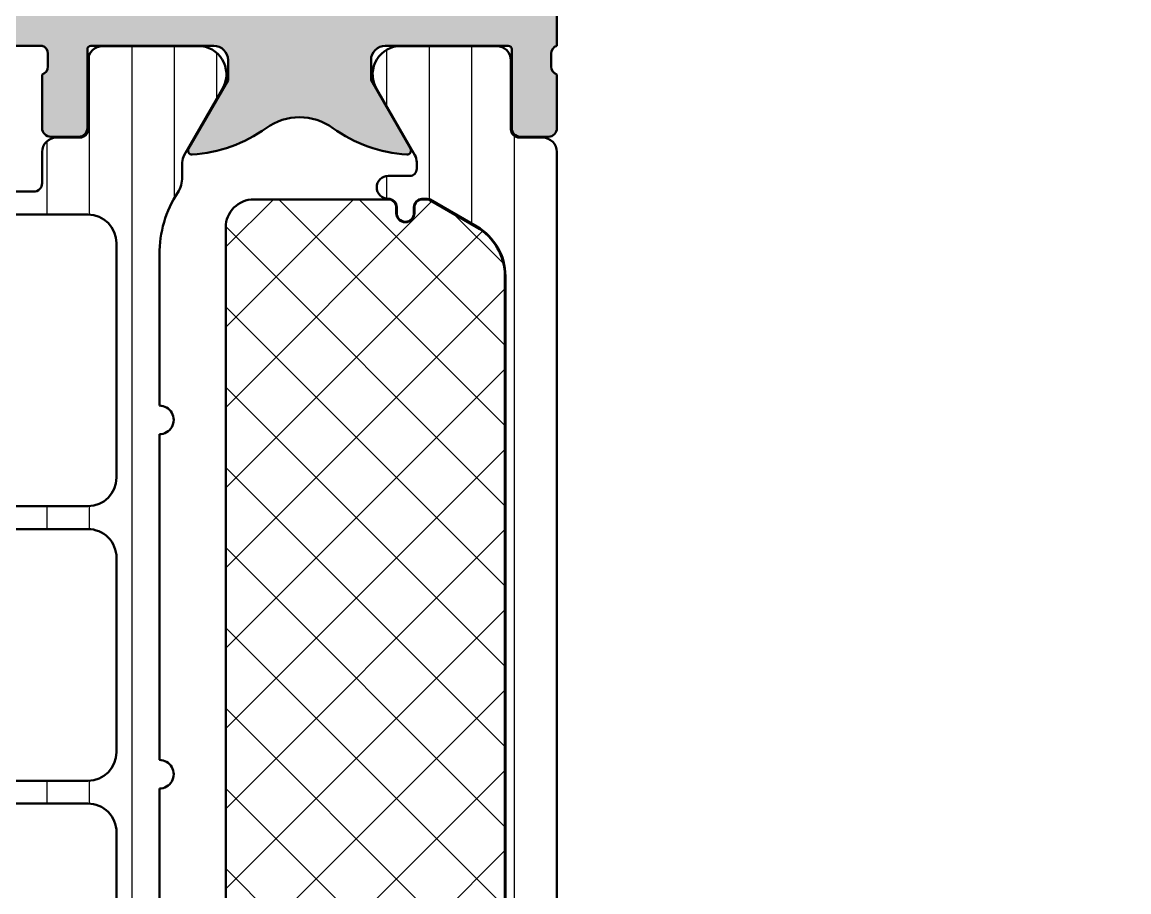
# Model space of a CAD drawing. Extents: x -50 to 20, y 0 to 92.5.
# Drawn here: x -18.7 to 20, y 30.41 to 60.83 of the extents above; entities that cross this region are included whole.
import ezdxf

# ---------------------------------------------------------------- set-up
doc = ezdxf.new("R2010")
doc.units = 0
for name, color, linetype, lineweight in [('0S-Alu contour', 7, 'Continuous', 50), ('0S-Alu hatch', 252, 'Continuous', 25), ('0S-Plastic contour', 254, 'Continuous', 50), ('0S-Plastic hatch', 253, 'Continuous', 25), ('0S-PT contour', 91, 'Continuous', 50), ('0S-PT hatch', 103, 'Continuous', 25)]:
    doc.layers.add(name, color=color, linetype=linetype, lineweight=lineweight)
pattern_1 = [(90, (0, 0), (-1.4859, 0), [])]

# ---------------------------------------------------------------- blocks, each defined once
blk = doc.blocks.new('462500__1F5676EC_7BE4_4997_984B_6D2C822E3747_')
at = {"layer": '0S-Alu hatch'}
h = blk.add_hatch(color=256, dxfattribs=at)
edge = h.paths.add_edge_path()
edge.add_line((-49.99999999999989, 88.00000000000006), (-49.99999999999989, 91.00000000000006))
edge.add_ellipse((-48.49999999999988, 91.00000000000004), major_axis=(-1.500000000000007, 0), ratio=1, start_angle=270.0000000000003, end_angle=360, ccw=False)
edge.add_line((-48.49999999999988, 92.50000000000006), (18.49999999999915, 92.50000000000006))
edge.add_ellipse((18.49999999999915, 90.9999999999992), major_axis=(-1.500000000000852, 0), ratio=1, start_angle=180, end_angle=270.0000000000001, ccw=False)
edge.add_line((20, 90.9999999999992), (20, 72.99999999999935))
edge.add_ellipse((19.5, 72.99999999999936), major_axis=(-0.4999999999999965, 0), ratio=1, start_angle=90.0000000000012, end_angle=180, ccw=False)
edge.add_line((19.50000000000001, 72.49999999999936), (18.19999999999983, 72.49999999999935))
edge.add_ellipse((18.19999999999988, 72.99999999999942), major_axis=(-0.500000000000071, 0), ratio=1, start_angle=0, end_angle=89.99999999999392, ccw=False)
edge.add_line((17.69999999999981, 72.9999999999994), (17.69999999999983, 73.49999999999937))
edge.add_line((17.69999999999983, 73.49999999999937), (18.69999999999983, 73.49999999999936))
edge.add_line((18.69999999999983, 73.49999999999936), (18.69999999999983, 74.99999999999937))
edge.add_arc((17.69999999999981, 74.99999999999936), 1.000000000000014, 0, 89.9999999999992)
edge.add_line((17.69999999999983, 75.99999999999937), (13.69999999999984, 75.99999999999937))
edge.add_arc((13.69999999999983, 74.99999999999936), 1.000000000000014, 89.99999999999959, 180)
edge.add_line((12.69999999999982, 74.99999999999937), (12.69999999999984, 73.49999999999936))
edge.add_line((12.69999999999984, 73.49999999999936), (13.69999999999983, 73.49999999999937))
edge.add_line((13.69999999999983, 73.49999999999937), (13.69999999999984, 72.99999999999937))
edge.add_ellipse((13.19999999999985, 72.99999999999936), major_axis=(-0.4999999999999841, 0), ratio=1, start_angle=89.99999999999898, end_angle=180, ccw=False)
edge.add_line((13.19999999999984, 72.49999999999937), (11.89999999999968, 72.49999999999937))
edge.add_ellipse((11.89999999999963, 72.99999999999937), major_axis=(-0.5, 0), ratio=1, start_angle=0, end_angle=90.00000000000568, ccw=False)
edge.add_line((11.39999999999963, 72.99999999999937), (11.40000000000012, 75.49999999999915))
edge.add_arc((10.9, 75.49999999999926), 0.5000000000001137, 0, 89.99999999998697)
edge.add_line((10.90000000000012, 75.99999999999937), (0.5000000000000071, 75.99999999999937))
edge.add_arc((0.5000000000000142, 75.49999999999936), 0.5, 90.00000000000081, 180)
edge.add_line((1.42e-14, 75.49999999999937), (7.1e-15, 59.99999999999997))
edge.add_arc((0.0788364465430718, 59.73247940800684), 0.2788950563274541, 106.4198764194955, 181.1645893741013)
edge.add_line((-0.2000009999999949, 59.72681100000844), (-0.2000009999999932, 59.27321700000845))
edge.add_arc((0.0788670956431759, 59.26755634053139), 0.2789255417371507, 178.8371299271119, 253.5754054446451)
edge.add_line((7.2e-15, 59.00001300000845), (0, 57.12000199999994))
edge.add_ellipse((-0.3000000000000004, 57.12000199999994), major_axis=(-0.3000000000000004, 0), ratio=1, start_angle=90.00000000000063, end_angle=180, ccw=False)
edge.add_line((-0.2999999999999972, 56.82000199999994), (-1.279974319042786, 56.82000199999994))
edge.add_ellipse((-1.279974319042793, 57.12000199999994), major_axis=(-0.29999999999999, 0), ratio=1, start_angle=0, end_angle=90.00000000000148, ccw=False)
edge.add_line((-1.579974319042783, 57.12000199999994), (-1.57997431904279, 59.87999999999995))
edge.add_arc((-1.699974319042908, 59.87999999999995), 0.1200000000001182, 0, 89.99999999999662)
edge.add_line((-1.699974319042901, 60.00000000000007), (-6.000000000000014, 60.00000000000006))
edge.add_arc((-6.000000000000042, 59.5000000000001), 0.4999999999999503, 89.99999999999675, 180)
edge.add_line((-6.499999999999992, 59.5000000000001), (-6.5, 58.80000000000011))
edge.add_line((-6.5, 58.80000000000011), (-5.118504542377642, 56.40717967697294))
edge.add_ellipse((-5.238119784648467, 56.33811978464876), major_axis=(-0.1381197846484523, 0), ratio=1, start_angle=86.27662505783559, end_angle=209.9999999999762, ccw=False)
edge.add_ellipse((-4.922392092609301, 61.18973758213704), major_axis=(-4.999999999999856, 0), ratio=1, start_angle=54.37234126332652, end_angle=86.2766250578324, ccw=False)
edge.add_arc((-9.000000000000007, 55.50000000000074), 1.999999999999391, 54.37234126332654, 125.6276587366725)
edge.add_ellipse((-13.07760790739082, 61.18973758213726), major_axis=(-5.000000000000101, 0), ratio=1, start_angle=93.72337494217118, end_angle=125.6276587366734, ccw=False)
edge.add_ellipse((-12.76188021535132, 56.33811978464866), major_axis=(-0.1381197846483389, 0), ratio=1, start_angle=-30.000000000103, end_angle=93.72337494216862, ccw=False)
edge.add_line((-12.88149545762189, 56.40717967697304), (-11.5, 58.80000000000002))
edge.add_line((-11.5, 58.80000000000002), (-11.5, 59.50000000000027))
edge.add_arc((-11.99999999999987, 59.50000000000017), 0.4999999999998721, 0, 90.00000000001303)
edge.add_line((-11.99999999999998, 60.00000000000003), (-16.300025680957, 60.00000000000016))
edge.add_arc((-16.300025680957, 59.87999999999994), 0.1200000000002248, 89.99999999999662, 180)
edge.add_line((-16.42002568095723, 59.87999999999994), (-16.42002568095723, 57.12000199999994))
edge.add_ellipse((-16.72002568095724, 57.12000199999994), major_axis=(-0.3000000000000114, 0), ratio=1, start_angle=90.00000000000267, end_angle=180, ccw=False)
edge.add_line((-16.72002568095723, 56.82000199999993), (-17.70000000000001, 56.82000199999994))
edge.add_ellipse((-17.70000000000001, 57.12000199999995), major_axis=(-0.3000000000000114, 0), ratio=1, start_angle=0, end_angle=90, ccw=False)
edge.add_line((-18.00000000000002, 57.12000199999994), (-18.00000000000002, 59.00001300000845))
edge.add_arc((-18.07886709564318, 59.2675563405314), 0.2789255417371501, 286.4245945553541, 361.1628700728862)
edge.add_line((-17.79999900000001, 59.27321700000845), (-17.79999900000001, 59.72681100000846))
edge.add_arc((-18.07883644654328, 59.73247940800683), 0.2788950563276544, 358.835410625904, 433.5801235805091)
edge.add_line((-18.00000000000018, 60.00000000000016), (-29.49999999999989, 59.99999999999978))
edge.add_ellipse((-29.4999999999999, 60.49999999999978), major_axis=(-0.5, 0), ratio=1, start_angle=0, end_angle=90.0000000000008, ccw=False)
edge.add_line((-29.9999999999999, 60.49999999999978), (-29.99999999999992, 65.00000000000006))
edge.add_ellipse((-29.49999999999991, 65.00000000000006), major_axis=(-0.5000000000000036, 0), ratio=1, start_angle=269.9999999999992, end_angle=360, ccw=False)
edge.add_line((-29.4999999999999, 65.50000000000006), (-28.6999999999999, 65.50000000000006))
edge.add_ellipse((-28.69999999999992, 65.00000000000003), major_axis=(-0.5000000000000285, 0), ratio=1, start_angle=180, end_angle=269.99999999999795, ccw=False)
edge.add_line((-28.19999999999989, 65.00000000000004), (-28.19999999999989, 63.00000000000005))
edge.add_arc((-27.69999999999989, 63.00000000000006), 0.5000000000000036, 180, 270.0000000000004)
edge.add_line((-27.69999999999988, 62.50000000000006), (-23.4999999999999, 62.50000000000004))
edge.add_arc((-23.4999999999999, 63.00000000000006), 0.5000000000000142, 270, 360)
edge.add_line((-22.99999999999988, 63.00000000000006), (-22.9999999999999, 89.00000000000006))
edge.add_arc((-24.4999999999999, 89.00000000000006), 1.5, 0, 89.99999999999973)
edge.add_line((-24.49999999999989, 90.50000000000006), (-26.19999999999989, 90.50000000000006))
edge.add_arc((-26.19999999999988, 90.00000000000006), 0.5, 90.0000000000004, 180)
edge.add_line((-26.69999999999988, 90.00000000000006), (-26.69999999999989, 87.00000000000001))
edge.add_ellipse((-27.19999999999987, 87.00000000000001), major_axis=(-0.4999999999999787, 0), ratio=1, start_angle=89.9999999999979, end_angle=180, ccw=False)
edge.add_line((-27.19999999999989, 86.50000000000006), (-27.69999999999991, 86.50000000000006))
edge.add_arc((-27.6999999999999, 86.00000000000006), 0.5, 90.0000000000004, 180)
edge.add_line((-28.1999999999999, 86.00000000000006), (-28.19999999999988, 84.00000000000006))
edge.add_ellipse((-28.69999999999988, 84.00000000000006), major_axis=(-0.5000000000000036, 0), ratio=1, start_angle=89.9999999999996, end_angle=180, ccw=False)
edge.add_line((-28.69999999999988, 83.50000000000006), (-29.49999999999988, 83.50000000000006))
edge.add_ellipse((-29.49999999999988, 84.00000000000006), major_axis=(-0.5, 0), ratio=1, start_angle=0, end_angle=90.0000000000004, ccw=False)
edge.add_line((-29.99999999999989, 84.00000000000006), (-29.99999999999988, 88.50000000000004))
edge.add_ellipse((-29.49999999999987, 88.50000000000004), major_axis=(-0.5000000000000071, 0), ratio=1, start_angle=270.0000000000008, end_angle=360, ccw=False)
edge.add_line((-29.49999999999988, 89.00000000000006), (-29.19999999999989, 89.00000000000003))
edge.add_arc((-29.19999999999989, 89.50000000000004), 0.5, 270.0000000000004, 360)
edge.add_line((-28.69999999999989, 89.50000000000004), (-28.6999999999999, 90.00000000000006))
edge.add_arc((-29.1999999999999, 90.00000000000006), 0.5, 0, 89.9999999999992)
edge.add_line((-29.19999999999989, 90.50000000000006), (-40.49999999999989, 90.50000000000006))
edge.add_arc((-40.49999999999989, 90.00000000000006), 0.5, 89.9999999999992, 180)
edge.add_line((-40.99999999999989, 90.00000000000006), (-40.99999999999988, 89.50000000000004))
edge.add_arc((-40.49999999999989, 89.50000000000004), 0.5, 180, 270)
edge.add_line((-40.49999999999989, 89.00000000000003), (-40.19999999999988, 89.00000000000006))
edge.add_ellipse((-40.19999999999988, 88.50000000000006), major_axis=(-0.5, 0), ratio=1, start_angle=90, end_angle=270, ccw=False)
edge.add_line((-40.19999999999988, 88.00000000000006), (-42.99999999999989, 88.00000000000004))
edge.add_ellipse((-42.99999999999987, 88.50000000000006), major_axis=(-0.5000000000000142, 0), ratio=1, start_angle=0, end_angle=89.9999999999983, ccw=False)
edge.add_line((-43.49999999999988, 88.50000000000006), (-43.49999999999988, 89.00000000000006))
edge.add_line((-43.49999999999988, 89.00000000000006), (-42.49999999999988, 89.00000000000006))
edge.add_line((-42.49999999999988, 89.00000000000006), (-42.49999999999988, 90.00000000000006))
edge.add_arc((-43.49999999999988, 90.00000000000006), 1, 0, 90)
edge.add_line((-43.49999999999988, 91.00000000000006), (-47.49999999999988, 91.00000000000006))
edge.add_arc((-47.49999999999988, 90.00000000000006), 1, 90, 180)
edge.add_line((-48.49999999999988, 90.00000000000006), (-48.49999999999988, 89.00000000000006))
edge.add_line((-48.49999999999988, 89.00000000000006), (-47.49999999999988, 89.00000000000006))
edge.add_line((-47.49999999999988, 89.00000000000006), (-47.49999999999988, 88.50000000000006))
edge.add_ellipse((-47.99999999999988, 88.50000000000004), major_axis=(-0.4999999999999929, 0), ratio=1, start_angle=89.9999999999992, end_angle=180, ccw=False)
edge.add_line((-47.99999999999989, 88.00000000000006), (-49.99999999999989, 88.00000000000006))
edge = h.paths.add_edge_path()
edge.add_line((17.30000000000022, 90.29999999999922), (-20.29999999999988, 90.29999999999963))
edge.add_arc((-20.29999999999988, 89.79999999999964), 0.5, 90, 180)
edge.add_line((-20.79999999999988, 89.79999999999964), (-20.79999999999989, 62.50000000000006))
edge.add_arc((-20.29999999999998, 62.5000000000002), 0.4999999999999112, 180, 270.0000000000004)
edge.add_line((-20.29999999999998, 62.00000000000028), (-2.700000000001601, 62.00000000000028))
edge.add_arc((-2.700000000001608, 62.50000000000027), 0.4999999999999858, 270.0000000000008, 360)
edge.add_line((-2.200000000001622, 62.50000000000027), (-2.199999999999825, 77.19999999999942))
edge.add_ellipse((-1.199999999999818, 77.19999999999929), major_axis=(-1, 0), ratio=1, start_angle=269.9999999999996, end_angle=360, ccw=False)
edge.add_line((-1.19999999999981, 78.19999999999929), (17.30000000000018, 78.19999999999919))
edge.add_arc((17.30000000000018, 78.6999999999992), 0.5000000000000142, 270, 360)
edge.add_line((17.80000000000019, 78.6999999999992), (17.80000000000021, 89.79999999999912))
edge.add_arc((17.30000000000017, 89.79999999999916), 0.5000000000000427, 0, 89.99999999999349)
at = {"layer": '0S-Alu contour', "color": 7}
for points in [[(1.42e-14, 75.49999999999937), (7.1e-15, 59.99999999999997)], [(-18.00000000000018, 60.00000000000016), (-29.49999999999989, 59.99999999999978)], [(-11.99999999999998, 60.00000000000003), (-16.300025680957, 60.00000000000016)], [(-1.699974319042901, 60.00000000000007), (-6.000000000000014, 60.00000000000006)], [(-17.79999900000001, 59.27321700000845), (-17.79999900000001, 59.72681100000846)], [(-16.42002568095723, 59.87999999999994), (-16.42002568095723, 57.12000199999994)], [(-1.579974319042783, 57.12000199999994), (-1.57997431904279, 59.87999999999995)], [(-0.2000009999999949, 59.72681100000844), (-0.2000009999999932, 59.27321700000845)], [(-12.88149545762189, 56.40717967697304), (-11.5, 58.80000000000002), (-11.5, 59.50000000000027)], [(-6.499999999999992, 59.5000000000001), (-6.5, 58.80000000000011), (-5.118504542377642, 56.40717967697294)], [(-18.00000000000002, 57.12000199999994), (-18.00000000000002, 59.00001300000845)], [(7.2e-15, 59.00001300000845), (0, 57.12000199999994)], [(-16.72002568095723, 56.82000199999993), (-17.70000000000001, 56.82000199999994)], [(-0.2999999999999972, 56.82000199999994), (-1.279974319042786, 56.82000199999994)]]:
    blk.add_lwpolyline(points, dxfattribs=at)
for centre, radius, start, end in [((-18.07883644654328, 59.73247940800683), 0.2788950563276544, 358.835410625904, 73.58012358050904), ((-16.300025680957, 59.87999999999994), 0.1200000000002248, 89.99999999999662, 180), ((-11.99999999999987, 59.50000000000017), 0.4999999999998721, 0, 90.00000000001303), ((-6.000000000000042, 59.5000000000001), 0.4999999999999503, 89.99999999999675, 180), ((-1.699974319042908, 59.87999999999995), 0.1200000000001182, 0, 89.99999999999662), ((0.0788364465430718, 59.73247940800684), 0.2788950563274541, 106.4198764194955, 181.1645893741013), ((-18.07886709564318, 59.2675563405314), 0.2789255417371501, 286.4245945553541, 1.162870072886224), ((0.0788670956431759, 59.26755634053139), 0.2789255417371507, 178.8371299271119, 253.5754054446451), ((-9.000000000000007, 55.50000000000074), 1.999999999999391, 54.37234126332654, 125.6276587366725)]:
    blk.add_arc(centre, radius, start, end, dxfattribs=at)
at = {"layer": '0S-Alu contour', "color": 7, "extrusion": (0, 0, -1)}
for centre, radius, start, end in [((17.70000000000001, 57.12000199999995), 0.3000000000000114, 270, 0), ((16.72002568095724, 57.12000199999994), 0.3000000000000114, 180, 269.9999999999973), ((13.07760790739082, 61.18973758213726), 5.000000000000102, 234.3723412633266, 266.2766250578288), ((4.922392092609301, 61.18973758213704), 4.999999999999856, 273.7233749421676, 305.6276587366735), ((1.279974319042793, 57.12000199999994), 0.29999999999999, 269.9999999999985, 0), ((0.3000000000000004, 57.12000199999994), 0.3000000000000004, 180, 269.9999999999994), ((12.76188021535132, 56.33811978464866), 0.1381197846483389, 266.2766250578314, 30.00000000010312), ((5.238119784648467, 56.33811978464876), 0.1381197846484523, 150.0000000000238, 273.7233749421644)]:
    blk.add_arc(centre, radius, start, end, dxfattribs=at)
blk = doc.blocks.new('284663__9034DD99_2694_4EA9_87F2_3540E70D84F1___4FC65944_0692_4AB7_A9DB_09616D38F82A_')
at = {"layer": '0S-Plastic hatch'}
h = blk.add_hatch(dxfattribs=at)
h.set_pattern_fill('ANSI31', color=256, scale=0.4680000000000001, angle=45, style=0)
h.set_pattern_definition(pattern_1)
edge = h.paths.add_edge_path()
edge.add_line((-18.30000000000016, 54.89999999999992), (-26.16602540378466, 54.89999999999991))
edge.add_arc((-26.166025403785, 54.40000000000011), 0.4999999999997869, 89.99999999996092, 119.9999999999614)
edge.add_line((-26.4160254037846, 54.83301270189232), (-30.64999999999999, 52.38852632902506))
edge.add_arc((-30.40000000000001, 51.95551362713281), 0.5000000000000119, 119.9999999999964, 180)
edge.add_line((-30.90000000000002, 51.95551362713281), (-30.90000000000002, 42.50000000000006))
edge.add_line((-30.90000000000002, 42.50000000000006), (-26.53802629928934, 16.03735954902173))
edge.add_arc((-25.55134089668851, 16.19999999999989), 0.9999999999999674, 189.3601908019133, 270.0000000000022)
edge.add_line((-25.55134089668847, 15.19999999999992), (-18.49999999999996, 15.19999999999952))
edge.add_ellipse((-18.49999999999999, 14.69999999999952), major_axis=(-0.5, 0), ratio=1, start_angle=180, end_angle=269.99999999999676, ccw=False)
edge.add_line((-17.99999999999999, 14.69999999999952), (-18.00000000000034, 13.70999432108407))
edge.add_arc((-17.50000267890922, 13.7099943210839), 0.4999973210911151, 180, 270.0003069820262)
edge.add_line((-17.50000000000003, 13.20999699999996), (-16.68966866666669, 13.20999699999996))
edge.add_ellipse((-16.68966866666669, 12.90999699999996), major_axis=(-0.2999999999999954, 0), ratio=1, start_angle=180, end_angle=270.00000000000136, ccw=False)
edge.add_line((-16.38966866666669, 12.90999699999996), (-16.39000061706371, 10.50999861706364))
edge.add_arc((-15.8900046396251, 10.50999597743857), 0.4999959774455833, 179.9996975182267, 270.0003024811859)
edge.add_line((-15.89000200000002, 10.00999999999996), (-12.41346050190056, 10.00999999999996))
edge.add_arc((-12.5557711508919, 10.99981807472281), 0.9999960709244723, 278.181608051899, 392.7270160998403)
edge.add_line((-11.71451850190055, 11.54045299999995), (-13.03303535120482, 13.82419148666038))
edge.add_ellipse((-12.60002263447439, 14.07419146095995), major_axis=(-0.5000000000000493, 0), ratio=1, start_angle=-0.005743823234126921, end_angle=29.999996599342808, ccw=False)
edge.add_line((-13.10002263196199, 14.0742415852734), (-13.0999813999081, 14.48553952193782))
edge.add_arc((-14.09998139493244, 14.48563977055342), 1.000000000049231, 359.9942561774004, 392.8769623310676)
edge.add_ellipse((-9.903592305206752, 17.19801278285536), major_axis=(-3.99666376192562, 0), ratio=1, start_angle=0, end_angle=32.87696233020711, ccw=False)
edge.add_line((-13.90025606713237, 17.19801278285534), (-13.9002560671323, 22.1024347076959))
edge.add_arc((-13.90025606713235, 22.6024347076959), 0.5, 270.0000000000065, 450.0000000000065)
edge.add_line((-13.90025606713241, 23.1024347076959), (-13.90025606713214, 34.02662736775299))
edge.add_arc((-13.90025606713235, 34.52662736775299), 0.5, 270.0000000000244, 450.0000000000244)
edge.add_line((-13.90025606713257, 35.02662736775299), (-13.90025606713199, 46.41843500766706))
edge.add_arc((-13.90025606713235, 46.91843500766706), 0.5, 270.0000000000423, 450.0000000000423)
edge.add_line((-13.90025606713273, 47.41843500766706), (-13.9002560671319, 52.70159370580744))
edge.add_ellipse((-9.903592306233213, 52.70159368955901), major_axis=(-3.996663760898689, 0), ratio=1, start_angle=327.1289949727639, end_angle=360, ccw=False)
edge.add_arc((-14.10026340410501, 55.41353035382055), 1.000000003522369, 327.1289961339606, 359.9988257753346)
edge.add_line((-13.10026340079265, 55.41350985973391), (-13.10025093800125, 55.92406174070546))
edge.add_ellipse((-12.60025275569301, 55.92540995734356), major_axis=(-0.4999999999996466, 0), ratio=1, start_angle=-29.999996599350084, end_angle=0.15449443367919002, ccw=False)
edge.add_line((-13.03326547242306, 56.17540993164298), (-11.71451850190055, 58.45954699999993))
edge.add_arc((-12.55577115089191, 59.00018192527708), 0.9999960709244783, 327.2729839001598, 441.818391948101)
edge.add_line((-12.41346050190056, 59.98999999999994), (-15.89000199999998, 59.98999999999995))
edge.add_arc((-15.89000463962506, 59.49000402256129), 0.4999959774456188, 89.99969751881291, 180.0003024817733)
edge.add_line((-16.39000061706371, 59.4900013829311), (-16.3896686666667, 57.09000299999994))
edge.add_ellipse((-16.68966866666668, 57.09000299999994), major_axis=(-0.2999999999999864, 0), ratio=1, start_angle=90, end_angle=180, ccw=False)
edge.add_line((-16.68966866666668, 56.79000299999995), (-17.50000000000003, 56.79000299999991))
edge.add_arc((-17.50000267890924, 56.29000567891603), 0.4999973210910512, 89.99969301797218, 180)
edge.add_line((-18.00000000000029, 56.29000567891603), (-17.99999999999998, 55.20000000000004))
edge.add_ellipse((-18.3000000000001, 55.20000000000004), major_axis=(-0.300000000000125, 0), ratio=1, start_angle=89.99999999999062, end_angle=180, ccw=False)
edge = h.paths.add_edge_path()
edge.add_line((-15.40025606713236, 53.10000000000057), (-15.40025606713236, 44.90000000000086))
edge.add_ellipse((-16.40025606713235, 44.90000000000086), major_axis=(-1, 0), ratio=1, start_angle=90, end_angle=180, ccw=False)
edge.add_line((-16.40025606713235, 43.90000000000086), (-29.10000000000029, 43.90000000000086))
edge.add_ellipse((-29.10000000000062, 44.90000000000099), major_axis=(-1.000000000000127, 0), ratio=1, start_angle=0, end_angle=90.0000000000187, ccw=False)
edge.add_line((-30.10000000000074, 44.90000000000064), (-30.10000000000074, 51.20495827718684))
edge.add_ellipse((-29.10000000000027, 51.20495827718684), major_axis=(-1.000000000000477, 0), ratio=1, start_angle=299.9999999999859, end_angle=360, ccw=False)
edge.add_line((-29.60000000000029, 52.07098368097181), (-26.3176914536247, 53.96602540378522))
edge.add_ellipse((-25.81769145362465, 53.09999999999988), major_axis=(-1.00000000000081, 0), ratio=1, start_angle=269.9999999999768, end_angle=299.9999999999766, ccw=False)
edge.add_line((-25.81769145362424, 54.10000000000068), (-16.40025606713235, 54.10000000000068))
edge.add_ellipse((-16.40025606713242, 53.10000000000062), major_axis=(-1.000000000000056, 0), ratio=1, start_angle=180, end_angle=269.99999999999653, ccw=False)
edge = h.paths.add_edge_path()
edge.add_line((-15.40025606713281, 42.10000000000091), (-15.40025606713236, 35.30000000000085))
edge.add_ellipse((-16.40025606713242, 35.30000000000079), major_axis=(-1.000000000000063, 0), ratio=1, start_angle=90.00000000000358, end_angle=180, ccw=False)
edge.add_line((-16.40025606713235, 34.30000000000073), (-28.31322668217892, 34.30000000000061))
edge.add_ellipse((-28.31322668217913, 34.80000000000064), major_axis=(-0.5000000000000246, 0), ratio=1, start_angle=9.360190801916701, end_angle=90.0000000000245, ccw=False)
edge.add_line((-28.80656938347958, 34.71867977451152), (-30.0922836691938, 42.51867977451182))
edge.add_ellipse((-29.5989409678933, 42.60000000000075), major_axis=(-0.5000000000000427, 0), ratio=1, start_angle=-90.0000000000191, end_angle=9.360190801895726, ccw=False)
edge.add_line((-29.59894096789314, 43.10000000000079), (-16.40025606713281, 43.10000000000079))
edge.add_ellipse((-16.40025606713275, 42.10000000000085), major_axis=(-0.999999999999943, 0), ratio=1, start_angle=180, end_angle=270.00000000000324, ccw=False)
edge = h.paths.add_edge_path()
edge.add_line((-28.01652338547539, 33.50000000000055), (-16.40025606713235, 33.50000000000078))
edge.add_ellipse((-16.40025606713229, 32.50000000000084), major_axis=(-0.999999999999936, 0), ratio=1, start_angle=180, end_angle=270.00000000000364, ccw=False)
edge.add_line((-15.40025606713236, 32.50000000000089), (-15.40025606713235, 25.70000000000083))
edge.add_ellipse((-16.40025606713237, 25.70000000000083), major_axis=(-1.000000000000014, 0), ratio=1, start_angle=90.00000000000063, end_angle=180, ccw=False)
edge.add_line((-16.40025606713235, 24.70000000000082), (-26.73080909976072, 24.70000000000071))
edge.add_ellipse((-26.73080909976078, 25.20000000000138), major_axis=(-0.5000000000006714, 0), ratio=1, start_angle=9.360190801940917, end_angle=90.00000000000728, ccw=False)
edge.add_line((-27.22415180106183, 25.11867977451196), (-28.5098660867756, 32.91867977451146))
edge.add_ellipse((-28.01652338547528, 33.00000000000064), major_axis=(-0.4999999999999077, 0), ratio=1, start_angle=-89.99999999998732, end_angle=9.360190801927217, ccw=False)
edge = h.paths.add_edge_path()
edge.add_ellipse((-16.40025606713286, 22.9000000000007), major_axis=(-1.000000000000049, 0), ratio=1, start_angle=180, end_angle=269.99999999999716, ccw=False)
edge.add_line((-15.40025606713281, 22.9000000000007), (-15.40025606713236, 17.70000000000083))
edge.add_ellipse((-16.40025606713236, 17.70000000000083), major_axis=(-1, 0), ratio=1, start_angle=90.00000000000023, end_angle=180, ccw=False)
edge.add_line((-16.40025606713235, 16.70000000000081), (-24.13913912611262, 16.7000000000007))
edge.add_ellipse((-24.13913912611248, 18.70000000000039), major_axis=(-1.999999999999688, 0), ratio=1, start_angle=9.360190801910619, end_angle=89.99999999999591, ccw=False)
edge.add_line((-26.11250993131391, 18.37471909804421), (-26.92744850435831, 23.31867977451155))
edge.add_ellipse((-26.43410580305792, 23.40000000000067), major_axis=(-0.4999999999999716, 0), ratio=1, start_angle=-89.9999999999788, end_angle=9.360190801919316, ccw=False)
edge.add_line((-26.4341058030581, 23.90000000000064), (-16.40025606713281, 23.90000000000075))
at = {"layer": '0S-Alu contour', "color": 7}
for points in [[(-29.60000000000029, 52.07098368097181), (-26.3176914536247, 53.96602540378522)], [(-25.81769145362424, 54.10000000000068), (-16.40025606713235, 54.10000000000068)], [(-15.40025606713236, 53.10000000000057), (-15.40025606713236, 44.90000000000086)], [(-30.10000000000074, 44.90000000000064), (-30.10000000000074, 51.20495827718684)], [(-16.40025606713235, 43.90000000000086), (-29.10000000000029, 43.90000000000086)], [(-29.59894096789314, 43.10000000000079), (-16.40025606713281, 43.10000000000079)], [(-28.80656938347958, 34.71867977451152), (-30.0922836691938, 42.51867977451182)], [(-15.40025606713281, 42.10000000000091), (-15.40025606713236, 35.30000000000085)], [(-16.40025606713235, 34.30000000000073), (-28.31322668217892, 34.30000000000061)], [(-28.01652338547539, 33.50000000000055), (-16.40025606713235, 33.50000000000078)], [(-27.22415180106183, 25.11867977451196), (-28.5098660867756, 32.91867977451146)], [(-15.40025606713236, 32.50000000000089), (-15.40025606713235, 25.70000000000083)], [(-16.40025606713235, 24.70000000000082), (-26.73080909976072, 24.70000000000071)], [(-26.4341058030581, 23.90000000000064), (-16.40025606713281, 23.90000000000075)], [(-26.11250993131391, 18.37471909804421), (-26.92744850435831, 23.31867977451155)], [(-15.40025606713281, 22.9000000000007), (-15.40025606713236, 17.70000000000083)], [(-16.40025606713235, 16.70000000000081), (-24.13913912611262, 16.7000000000007)]]:
    blk.add_lwpolyline(points, dxfattribs=at)
at = {"layer": '0S-Alu contour', "color": 7, "extrusion": (0, 0, -1)}
for centre, radius, start, end in [((25.81769145362465, 53.09999999999988), 1.00000000000081, 60.00000000002345, 90.0000000000232), ((16.40025606713242, 53.10000000000062), 1.000000000000056, 90.00000000000345, 180), ((29.10000000000027, 51.20495827718684), 1.000000000000477, 0, 60.0000000000141), ((29.10000000000062, 44.90000000000099), 1.000000000000127, 269.9999999999813, 0), ((16.40025606713235, 44.90000000000086), 1, 180, 270), ((29.5989409678933, 42.60000000000075), 0.5000000000000427, 350.6398091981043, 90.00000000001913), ((16.40025606713275, 42.10000000000085), 0.999999999999943, 89.99999999999675, 180), ((16.40025606713242, 35.30000000000079), 1.000000000000063, 180, 269.9999999999964), ((28.31322668217913, 34.80000000000064), 0.5000000000000246, 269.9999999999755, 350.6398091980833), ((28.01652338547528, 33.00000000000064), 0.4999999999999077, 350.6398091980728, 89.99999999998738), ((16.40025606713229, 32.50000000000084), 0.999999999999936, 89.99999999999633, 180), ((16.40025606713237, 25.70000000000083), 1.000000000000014, 180, 269.9999999999994), ((26.73080909976078, 25.20000000000138), 0.5000000000006714, 269.9999999999927, 350.6398091980591), ((26.43410580305792, 23.40000000000067), 0.4999999999999716, 350.6398091980807, 89.99999999997883), ((16.40025606713286, 22.9000000000007), 1.000000000000049, 90.00000000000286, 180), ((24.13913912611248, 18.70000000000039), 1.999999999999688, 270.0000000000041, 350.6398091980894), ((16.40025606713236, 17.70000000000083), 1, 180, 269.9999999999998)]:
    blk.add_arc(centre, radius, start, end, dxfattribs=at)
at = {"layer": '0S-Plastic contour', "color": 7}
for points in [[(-12.41346050190056, 59.98999999999994), (-15.89000199999998, 59.98999999999995)], [(-16.39000061706371, 59.4900013829311), (-16.3896686666667, 57.09000299999994)], [(-13.03326547242306, 56.17540993164298), (-11.71451850190055, 58.45954699999993)], [(-16.68966866666668, 56.79000299999995), (-17.50000000000003, 56.79000299999991)], [(-18.00000000000029, 56.29000567891603), (-17.99999999999998, 55.20000000000004)], [(-13.10026340079265, 55.41350985973391), (-13.10025093800125, 55.92406174070546)], [(-26.4160254037846, 54.83301270189232), (-30.64999999999999, 52.38852632902506)], [(-18.30000000000016, 54.89999999999992), (-26.16602540378466, 54.89999999999991)], [(-13.90025606713273, 47.41843500766706), (-13.9002560671319, 52.70159370580744)], [(-30.90000000000002, 51.95551362713281), (-30.90000000000002, 42.50000000000006), (-26.53802629928934, 16.03735954902173)], [(-13.90025606713257, 35.02662736775299), (-13.90025606713199, 46.41843500766706)], [(-13.90025606713241, 23.1024347076959), (-13.90025606713214, 34.02662736775299)], [(-13.90025606713237, 17.19801278285534), (-13.9002560671323, 22.1024347076959)], [(-25.55134089668847, 15.19999999999992), (-18.49999999999996, 15.19999999999952)], [(-17.99999999999999, 14.69999999999952), (-18.00000000000034, 13.70999432108407)], [(-13.10002263196199, 14.0742415852734), (-13.0999813999081, 14.48553952193782)], [(-11.71451850190055, 11.54045299999995), (-13.03303535120482, 13.82419148666038)], [(-17.50000000000003, 13.20999699999996), (-16.68966866666669, 13.20999699999996)], [(-16.38966866666669, 12.90999699999996), (-16.39000061706371, 10.50999861706364)], [(-15.89000200000002, 10.00999999999996), (-12.41346050190056, 10.00999999999996)]]:
    blk.add_lwpolyline(points, dxfattribs=at)
for centre, radius, start, end in [((-15.89000463962506, 59.49000402256129), 0.4999959774456188, 89.99969751881291, 180.0003024817733), ((-12.55577115089191, 59.00018192527708), 0.9999960709244783, 327.2729839001598, 81.81839194810102), ((-17.50000267890924, 56.29000567891603), 0.4999973210910512, 89.99969301797218, 180), ((-14.10026340410501, 55.41353035382055), 1.000000003522369, 327.1289961339606, 359.9988257753346), ((-26.166025403785, 54.40000000000011), 0.4999999999997869, 89.99999999996092, 119.9999999999614), ((-30.40000000000001, 51.95551362713281), 0.5000000000000119, 119.9999999999964, 180), ((-13.90025606713235, 46.91843500766706), 0.5, 270.0000000000423, 90.00000000004233), ((-13.90025606713235, 34.52662736775299), 0.5, 270.0000000000244, 90.00000000002441), ((-13.90025606713235, 22.6024347076959), 0.5, 270.0000000000065, 90.00000000000651), ((-25.55134089668851, 16.19999999999989), 0.9999999999999674, 189.3601908019133, 270.0000000000022), ((-14.09998139493244, 14.48563977055342), 1.000000000049231, 359.9942561774004, 32.87696233106756), ((-17.50000267890922, 13.7099943210839), 0.4999973210911151, 180, 270.0003069820262), ((-12.5557711508919, 10.99981807472281), 0.9999960709244723, 278.181608051899, 32.72701609984026), ((-15.8900046396251, 10.50999597743857), 0.4999959774455833, 179.9996975182267, 270.0003024811859)]:
    blk.add_arc(centre, radius, start, end, dxfattribs=at)
at = {"layer": '0S-Plastic contour', "color": 7, "extrusion": (0, 0, -1)}
for centre, radius, start, end in [((16.68966866666668, 57.09000299999994), 0.2999999999999865, 180, 270), ((12.60025275569301, 55.92540995734356), 0.4999999999996466, 359.8455055663208, 29.9999965993501), ((18.3000000000001, 55.20000000000004), 0.300000000000125, 180, 270.0000000000094), ((9.903592306233213, 52.70159368955901), 3.996663760898689, 0, 32.87100502723608), ((9.903592305206752, 17.19801278285536), 3.99666376192562, 327.1230376697929, 0), ((18.49999999999999, 14.69999999999952), 0.5, 90.00000000000325, 180), ((12.60002263447439, 14.07419146095995), 0.5000000000000493, 330.0000034006572, 0.0057438232341285), ((16.68966866666669, 12.90999699999996), 0.2999999999999954, 89.99999999999864, 180)]:
    blk.add_arc(centre, radius, start, end, dxfattribs=at)
blk = doc.blocks.new('442430__903A597C_8FF3_4122_9848_ED790C957395_')
at = {"layer": '0S-PT hatch'}
h = blk.add_hatch(dxfattribs=at)
h.set_pattern_fill('ANSI37', color=256, scale=0.625, angle=90, style=0)
h.set_pattern_definition([(135, (0, 0), (-1.403165018917055, -1.403165018917055), []), (225, (0, 0), (1.403165018917055, -1.403165018917055), [])])
edge = h.paths.add_edge_path()
edge.add_ellipse((-10.60000000000004, 53.65020331974261), major_axis=(-0.9799999999999737, 0), ratio=1, start_angle=269.9999999989983, end_angle=360, ccw=False)
edge.add_line((-10.59999999998291, 54.63020331974259), (-5.900406639391206, 54.63020331969547))
edge.add_ellipse((-5.900406639391136, 54.3497966803044), major_axis=(-0.2804066393910744, 0), ratio=1, start_angle=180, end_angle=270.0000000000143, ccw=False)
edge.add_line((-5.620000000000061, 54.3497966803044), (-5.620000000000047, 54.14922588506541))
edge.add_arc((-5.300033188098481, 54.14922588506541), 0.3199668119015655, 180, 360)
edge.add_line((-4.980066376196916, 54.14922588506541), (-4.980066376196916, 54.34979668035166))
edge.add_ellipse((-4.700066376196911, 54.34979668035165), major_axis=(-0.2800000000000047, 0), ratio=1, start_angle=273.5127870640264, end_angle=360, ccw=False)
edge.add_line((-4.71722233966846, 54.62927060206415), (-4.534987190539553, 54.62927060206415))
edge.add_ellipse((-4.534987190539615, 54.44927060206406), major_axis=(-0.180000000000085, 0), ratio=1, start_angle=240.00000000000472, end_angle=269.9999999999802, ccw=False)
edge.add_line((-4.444987190539585, 54.60515517474535), (-2.81000000000003, 53.66119488016578))
edge.add_ellipse((-3.800000000000026, 51.94646458067261), major_axis=(-1.979999999999981, 0), ratio=1, start_angle=180, end_angle=239.9999999999999, ccw=False)
edge.add_line((-1.820000000000042, 51.94646458067261), (-1.820000000000035, 18.05312877998357))
edge.add_ellipse((-3.800000000000037, 18.05312877998359), major_axis=(-1.980000000000001, 0), ratio=1, start_angle=119.99999999999969, end_angle=180, ccw=False)
edge.add_line((-2.810000000000046, 16.3383984804904), (-4.444987190539571, 15.39443818591081))
edge.add_ellipse((-4.534987190539568, 15.55032275859198), major_axis=(-0.1799999999999677, 0), ratio=1, start_angle=89.99999999999812, end_angle=120.00000000000489, ccw=False)
edge.add_line((-4.534987190539574, 15.37032275859201), (-4.717222339668417, 15.37032275859201))
edge.add_ellipse((-4.700066376196915, 15.6497966803045), major_axis=(-0.2799999999999944, 0), ratio=1, start_angle=0, end_angle=86.487212935983, ccw=False)
edge.add_line((-4.980066376196909, 15.6497966803045), (-4.980066376196909, 15.85036747559074))
edge.add_arc((-5.299495580910672, 15.85036747559074), 0.3194292047137637, 0, 180)
edge.add_line((-5.618924785624436, 15.85036747559074), (-5.618924785624443, 15.6497966803045))
edge.add_ellipse((-5.898924785624447, 15.64979668030449), major_axis=(-0.2800000000000038, 0), ratio=1, start_angle=90.00000000000199, end_angle=180, ccw=False)
edge.add_line((-5.898924785624437, 15.36979668030449), (-10.60000000000003, 15.36979668030449))
edge.add_ellipse((-10.60000000000003, 16.34979668030449), major_axis=(-0.9800000000000039, 0), ratio=1, start_angle=0, end_angle=90, ccw=False)
edge.add_line((-11.58000000000003, 16.34979668030449), (-11.58000000000002, 53.65020331974261))
at = {"layer": '0S-PT contour', "color": 7}
for points in [[(-10.59999999998291, 54.63020331974259), (-5.900406639391206, 54.63020331969547)], [(-4.71722233966846, 54.62927060206415), (-4.534987190539553, 54.62927060206415)], [(-4.444987190539585, 54.60515517474535), (-2.81000000000003, 53.66119488016578)], [(-5.620000000000061, 54.3497966803044), (-5.620000000000047, 54.14922588506541)], [(-4.980066376196916, 54.14922588506541), (-4.980066376196916, 54.34979668035166)], [(-11.58000000000003, 16.34979668030449), (-11.58000000000002, 53.65020331974261)], [(-1.820000000000042, 51.94646458067261), (-1.820000000000035, 18.05312877998357)], [(-2.810000000000046, 16.3383984804904), (-4.444987190539571, 15.39443818591081)], [(-5.618924785624436, 15.85036747559074), (-5.618924785624443, 15.6497966803045)], [(-4.980066376196909, 15.6497966803045), (-4.980066376196909, 15.85036747559074)], [(-5.898924785624437, 15.36979668030449), (-10.60000000000003, 15.36979668030449)], [(-4.534987190539574, 15.37032275859201), (-4.717222339668417, 15.37032275859201)]]:
    blk.add_lwpolyline(points, dxfattribs=at)
at = {"layer": '0S-PT contour', "color": 7, "extrusion": (0, 0, -1)}
for centre, radius, start, end in [((10.60000000000004, 53.65020331974261), 0.9799999999999737, 0, 90.00000000100168), ((5.900406639391136, 54.3497966803044), 0.2804066393910744, 89.99999999998566, 180), ((4.700066376196911, 54.34979668035165), 0.2800000000000047, 0, 86.48721293597362), ((4.534987190539615, 54.44927060206406), 0.180000000000085, 90.0000000000198, 119.9999999999953), ((3.800000000000026, 51.94646458067261), 1.979999999999981, 120.0000000000001, 180), ((3.800000000000037, 18.05312877998359), 1.980000000000001, 180, 240.0000000000003), ((10.60000000000003, 16.34979668030449), 0.9800000000000039, 270, 0), ((5.898924785624447, 15.64979668030449), 0.2800000000000038, 180, 269.999999999998), ((4.700066376196915, 15.6497966803045), 0.2799999999999944, 273.512787064017, 0), ((4.534987190539568, 15.55032275859198), 0.1799999999999677, 239.9999999999951, 270.000000000002)]:
    blk.add_arc(centre, radius, start, end, dxfattribs=at)
at = {"layer": '0S-PT contour', "color": 7}
for centre, radius, start, end in [((-5.300033188098481, 54.14922588506541), 0.3199668119015655, 180, 0), ((-5.299495580910672, 15.85036747559074), 0.3194292047137637, 0, 180)]:
    blk.add_arc(centre, radius, start, end, dxfattribs=at)
blk = doc.blocks.new('284663__798160B6_DFC3_4585_ACCB_82D0999333C2___09DF90F3_8431_4C7D_8492_146791D0062C_')
at = {"layer": '0S-Plastic hatch'}
h = blk.add_hatch(dxfattribs=at)
h.set_pattern_fill('ANSI31', color=256, scale=0.4680000000000001, angle=45, style=0)
h.set_pattern_definition(pattern_1)
edge = h.paths.add_edge_path()
edge.add_arc((-0.4999973210908451, 56.29000567891636), 0.4999973210907882, 0, 90.00030698202619)
edge.add_line((-0.5000000000000427, 56.79000299999997), (-1.310331333333373, 56.79000299999998))
edge.add_ellipse((-1.310331333333384, 57.09000299999997), major_axis=(-0.29999999999999, 0), ratio=1, start_angle=0, end_angle=90.00000000000222, ccw=False)
edge.add_line((-1.610331333333377, 57.09000299999998), (-1.609999382936351, 59.49000138293627))
edge.add_arc((-2.109995360374988, 59.49000402256134), 0.4999959774456046, 359.9996975182267, 450.0003024811858)
edge.add_line((-2.10999800000006, 59.98999999999998), (-5.586539498099497, 59.98999999999998))
edge.add_arc((-5.444228849108156, 59.00018192527712), 0.9999960709244863, 98.18160805189892, 212.7270160998402)
edge.add_line((-6.285481498099517, 58.45954699999996), (-4.966964648795261, 56.17580851333956))
edge.add_ellipse((-5.399977365525634, 55.92580853904003), major_axis=(-0.4999999999999857, 0), ratio=1, start_angle=179.9942561767025, end_angle=209.9999965993428, ccw=False)
edge.add_line((-4.899977368038094, 55.92575841472601), (-4.900000000009441, 55.7000000000647))
edge.add_ellipse((-5.150000000026923, 55.70000000006468), major_axis=(-0.250000000017482, 0), ratio=1, start_angle=89.99999999999898, end_angle=180, ccw=False)
edge.add_line((-5.150000000026928, 55.4500000000472), (-5.900406639391022, 55.45000000004714))
edge.add_arc((-5.900406639391022, 55.05074092693038), 0.3992590731167596, 90, 270)
edge.add_ellipse((-5.900406639391004, 54.35000000004706), major_axis=(-0.3014818537665675, 0), ratio=1, start_angle=180, end_angle=270.00000000000335, ccw=False)
edge.add_line((-5.59892478562444, 54.35000000004706), (-5.59892478562444, 54.1494292047609))
edge.add_arc((-5.299495580910679, 54.14942920476094), 0.2994292047137605, 180, 360)
edge.add_line((-5.000066376196919, 54.14942920476094), (-5.000066376196919, 54.3500000000472))
edge.add_ellipse((-4.700066376196947, 54.35000000004718), major_axis=(-0.2999999999999723, 0), ratio=1, start_angle=273.3936392714562, end_angle=360, ccw=False)
edge.add_line((-4.717825042085387, 54.64947392175965), (-4.534987190539595, 54.64947392175969))
edge.add_ellipse((-4.534987190539486, 54.44947392175964), major_axis=(-0.2000000000000526, 0), ratio=1, start_angle=240.0000000000182, end_angle=270.00000000003126, ccw=False)
edge.add_line((-4.434987190539514, 54.6226790025166), (-2.800000000000004, 53.67871870793689))
edge.add_ellipse((-3.799999999999933, 51.9466679003681), major_axis=(-1.999999999999888, 0), ratio=1, start_angle=180, end_angle=240.0000000000005, ccw=False)
edge.add_line((-1.800000000000039, 51.9466679003681), (-1.800000000000032, 18.05333209967902))
edge.add_ellipse((-3.800000000000025, 18.05333209967907), major_axis=(-1.999999999999993, 0), ratio=1, start_angle=119.9999999999996, end_angle=180, ccw=False)
edge.add_line((-2.80000000000004, 16.32128129211018), (-4.434987190539537, 15.37732099753067))
edge.add_ellipse((-4.53498719053973, 15.5505260782874), major_axis=(-0.199999999999962, 0), ratio=1, start_angle=90.00000000006719, end_angle=120.0000000000702, ccw=False)
edge.add_line((-4.534987190539496, 15.35052607828744), (-4.717825042085394, 15.3505260782875))
edge.add_ellipse((-4.700066376196961, 15.64999999999995), major_axis=(-0.2999999999999521, 0), ratio=1, start_angle=0, end_angle=86.60636072854493, ccw=False)
edge.add_line((-5.000066376196912, 15.64999999999995), (-5.000066376196919, 15.8505707952862))
edge.add_arc((-5.299495580910679, 15.8505707952862), 0.2994292047137605, 0, 180)
edge.add_line((-5.59892478562444, 15.8505707952862), (-5.59892478562444, 15.64999999999993))
edge.add_ellipse((-5.900406639390971, 15.65000000000003), major_axis=(-0.3014818537665311, 0), ratio=1, start_angle=89.9999999999904, end_angle=180, ccw=False)
edge.add_arc((-5.900406639391022, 14.94925907311675), 0.3992590731167524, 90, 270)
edge.add_line((-5.900406639391022, 14.55), (-5.150000000026892, 14.54999999999997))
edge.add_ellipse((-5.150000000026921, 14.29999999998249), major_axis=(-0.2500000000174793, 0), ratio=1, start_angle=180, end_angle=269.9999999999933, ccw=False)
edge.add_line((-4.900000000009441, 14.29999999998249), (-4.899977368038079, 14.07424158527375))
edge.add_ellipse((-5.399977365525623, 14.07419146095996), major_axis=(-0.4999999999999908, 0), ratio=1, start_angle=150.0000034006536, end_angle=180.0057438232342, ccw=False)
edge.add_line((-4.966964648795261, 13.82419148666039), (-6.285481498099521, 11.54045299999997))
edge.add_arc((-5.444228849108178, 10.99981807472282), 0.99999607092447, 147.2729839001595, 261.818391948101)
edge.add_line((-5.586539498099519, 10.00999999999998), (-2.109998000000047, 10.00999999999997))
edge.add_arc((-2.109995360374981, 10.5099959774386), 0.4999959774455975, 269.9996975188149, 360.0003024817733)
edge.add_line((-1.609999382936351, 10.5099986170688), (-1.610331333333377, 12.90999699999997))
edge.add_ellipse((-1.310331333333379, 12.90999699999997), major_axis=(-0.2999999999999976, 0), ratio=1, start_angle=270.0000000000001, end_angle=360, ccw=False)
edge.add_line((-1.31033133333338, 13.20999699999997), (-0.5000000000000427, 13.20999699999997))
edge.add_arc((-0.4999973210908451, 13.70999432108361), 0.4999973210908168, 269.9996930179738, 360)
edge.add_line((-2.84e-14, 13.70999432108361), (-5.68e-14, 56.29000567891636))
at = {"layer": '0S-Plastic contour', "color": 7}
for points in [[(-2.10999800000006, 59.98999999999998), (-5.586539498099497, 59.98999999999998)], [(-1.610331333333377, 57.09000299999998), (-1.609999382936351, 59.49000138293627)], [(-6.285481498099517, 58.45954699999996), (-4.966964648795261, 56.17580851333956)], [(-0.5000000000000427, 56.79000299999997), (-1.310331333333373, 56.79000299999998)], [(-2.84e-14, 13.70999432108361), (-5.68e-14, 56.29000567891636)], [(-4.899977368038094, 55.92575841472601), (-4.900000000009441, 55.7000000000647)], [(-5.150000000026928, 55.4500000000472), (-5.900406639391022, 55.45000000004714)], [(-4.717825042085387, 54.64947392175965), (-4.534987190539595, 54.64947392175969)], [(-4.434987190539514, 54.6226790025166), (-2.800000000000004, 53.67871870793689)], [(-5.59892478562444, 54.35000000004706), (-5.59892478562444, 54.1494292047609)], [(-5.000066376196919, 54.14942920476094), (-5.000066376196919, 54.3500000000472)], [(-1.800000000000039, 51.9466679003681), (-1.800000000000032, 18.05333209967902)], [(-2.80000000000004, 16.32128129211018), (-4.434987190539537, 15.37732099753067)], [(-5.59892478562444, 15.8505707952862), (-5.59892478562444, 15.64999999999993)], [(-5.000066376196912, 15.64999999999995), (-5.000066376196919, 15.8505707952862)], [(-4.534987190539496, 15.35052607828744), (-4.717825042085394, 15.3505260782875)], [(-5.900406639391022, 14.55), (-5.150000000026892, 14.54999999999997)], [(-4.900000000009441, 14.29999999998249), (-4.899977368038079, 14.07424158527375)], [(-4.966964648795261, 13.82419148666039), (-6.285481498099521, 11.54045299999997)], [(-1.31033133333338, 13.20999699999997), (-0.5000000000000427, 13.20999699999997)], [(-1.609999382936351, 10.5099986170688), (-1.610331333333377, 12.90999699999997)], [(-5.586539498099519, 10.00999999999998), (-2.109998000000047, 10.00999999999997)]]:
    blk.add_lwpolyline(points, dxfattribs=at)
for centre, radius, start, end in [((-5.444228849108156, 59.00018192527712), 0.9999960709244863, 98.18160805189892, 212.7270160998402), ((-2.109995360374988, 59.49000402256134), 0.4999959774456046, 359.9996975182267, 90.00030248118583), ((-0.4999973210908451, 56.29000567891636), 0.4999973210907882, 0, 90.00030698202619), ((-5.900406639391022, 55.05074092693038), 0.3992590731167596, 90, 270), ((-5.299495580910679, 54.14942920476094), 0.2994292047137605, 180, 0), ((-5.299495580910679, 15.8505707952862), 0.2994292047137605, 0, 180), ((-5.900406639391022, 14.94925907311675), 0.3992590731167524, 90, 270), ((-0.4999973210908451, 13.70999432108361), 0.4999973210908168, 269.9996930179738, 0), ((-5.444228849108178, 10.99981807472282), 0.99999607092447, 147.2729839001595, 261.818391948101), ((-2.109995360374981, 10.5099959774386), 0.4999959774455975, 269.9996975188149, 0.0003024817733149)]:
    blk.add_arc(centre, radius, start, end, dxfattribs=at)
at = {"layer": '0S-Plastic contour', "color": 7, "extrusion": (0, 0, -1)}
for centre, radius, start, end in [((1.310331333333384, 57.09000299999997), 0.29999999999999, 269.9999999999978, 0), ((5.399977365525634, 55.92580853904003), 0.4999999999999857, 150.0000034006572, 180.0057438232976), ((5.150000000026923, 55.70000000006468), 0.250000000017482, 180, 270.000000000001), ((5.900406639391004, 54.35000000004706), 0.3014818537665675, 89.99999999999665, 180), ((4.700066376196947, 54.35000000004718), 0.2999999999999723, 0, 86.60636072854378), ((4.534987190539486, 54.44947392175964), 0.2000000000000526, 89.99999999996871, 119.9999999999818), ((3.799999999999933, 51.9466679003681), 1.999999999999888, 119.9999999999995, 180), ((3.800000000000025, 18.05333209967907), 1.999999999999993, 180, 240.0000000000004), ((5.900406639390971, 15.65000000000003), 0.3014818537665311, 180, 270.0000000000096), ((4.700066376196961, 15.64999999999995), 0.2999999999999521, 273.3936392714551, 0), ((4.53498719053973, 15.5505260782874), 0.199999999999962, 239.9999999999298, 269.9999999999328), ((5.150000000026921, 14.29999999998249), 0.2500000000174793, 90.00000000000674, 180), ((5.399977365525623, 14.07419146095996), 0.4999999999999908, 179.9942561767658, 209.9999965993464), ((1.310331333333379, 12.90999699999997), 0.2999999999999976, 0, 89.99999999999991)]:
    blk.add_arc(centre, radius, start, end, dxfattribs=at)
blk = doc.blocks.new('442430__D2F9AF42_91DD_4CEB_BD4E_912B685C981F_')
at = {"layer": '0S-Alu contour', "color": 7}
blk.add_blockref('462500__1F5676EC_7BE4_4997_984B_6D2C822E3747_', (0, 0), dxfattribs=at)
at = {"layer": '0S-Plastic contour', "color": 7}
for name in ['284663__9034DD99_2694_4EA9_87F2_3540E70D84F1___4FC65944_0692_4AB7_A9DB_09616D38F82A_', '284663__798160B6_DFC3_4585_ACCB_82D0999333C2___09DF90F3_8431_4C7D_8492_146791D0062C_']:
    blk.add_blockref(name, (0, 0), dxfattribs=at)
at = {"layer": '0S-PT contour', "color": 7}
blk.add_blockref('442430__903A597C_8FF3_4122_9848_ED790C957395_', (0, 0), dxfattribs=at)

msp = doc.modelspace()

# ---------------------------------------------------------------- block references
at = {"layer": '0S-Alu contour', "color": 7}
msp.add_blockref('442430__D2F9AF42_91DD_4CEB_BD4E_912B685C981F_', (0, 0), dxfattribs=at)

doc.saveas('drawing.dxf')
